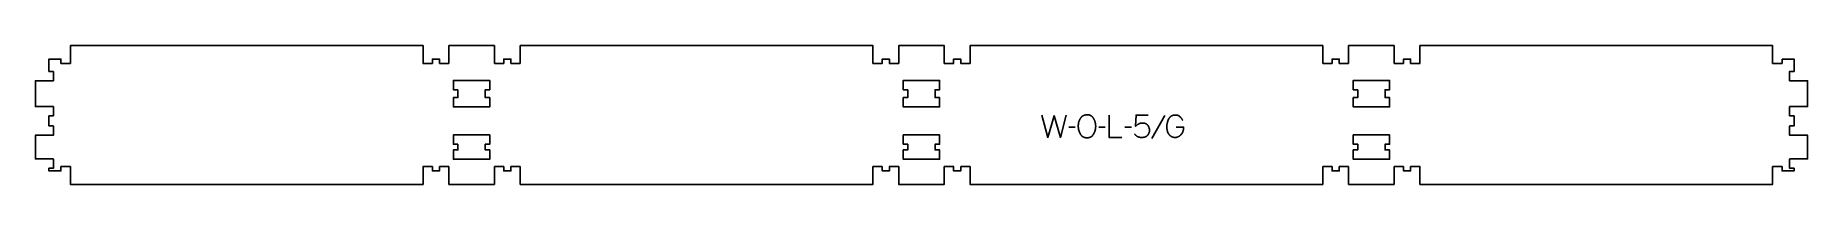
# Model space of a CAD drawing. Extents: x -1182 to 1182, y -93 to 93.
import ezdxf

# ---------------------------------------------------------------- set-up
doc = ezdxf.new("R2010")
doc.units = 0
for name, color, linetype in [('1_ANYTOOL_1MMDEEP_LABELS_S', 2, 'CONTINUOUS'), ('3_ANYTOOL_CUTTHROUGH_INSID', 4, 'CONTINUOUS'), ('4_ANYTOOL_CUTTHROUGH_OUTSI', 5, 'CONTINUOUS')]:
    doc.layers.add(name, color=color, linetype=linetype)

msp = doc.modelspace()

# ---------------------------------------------------------------- linework, layer by layer
at = {"layer": '1_ANYTOOL_1MMDEEP_LABELS_S'}
for p, q in [((205.1, -16.1), (196.3, -16.2)), ((245.1, -16.1), (236.3, -16.2)), ((280, -16.1), (271.2, -16.2)), ((324.6, -0.5), (307.4, -31.2))]:
    msp.add_line(p, q, dxfattribs=at)
for points in [[(160.7, 0), (168.4, -30), (176.9, -0.9), (185.3, -30), (192.8, 0)], [(250.2, 0), (250.2, -30), (267.3, -30)], [(284.3, -25.2), (284.5, -25.5), (284.7, -25.8), (284.9, -26.1), (285.1, -26.4), (285.3, -26.6), (285.6, -26.9), (285.8, -27.1), (286.1, -27.3), (286.3, -27.5), (286.5, -27.8), (286.8, -28), (287.1, -28.1), (287.3, -28.3), (287.6, -28.5), (287.9, -28.7), (288.1, -28.8), (288.4, -29), (288.7, -29.1), (289, -29.2), (289.3, -29.3), (289.6, -29.4), (289.9, -29.5), (290.2, -29.6), (290.5, -29.7), (290.9, -29.8), (291.2, -29.8), (291.5, -29.9), (291.8, -29.9), (292.2, -30), (292.5, -30), (292.9, -30), (293.2, -30), (293.6, -30), (294, -30), (294.4, -30), (294.8, -29.9), (295.2, -29.9), (295.6, -29.9), (296, -29.8), (296.3, -29.7), (296.7, -29.7), (297.1, -29.6), (297.4, -29.5), (297.7, -29.4), (298.1, -29.3), (298.4, -29.2), (298.7, -29.1), (299, -29), (299.2, -28.9), (299.4, -28.8), (299.5, -28.8), (299.7, -28.7), (299.8, -28.6), (300, -28.5), (300.1, -28.4), (300.2, -28.3), (300.4, -28.2), (300.5, -28.1), (300.7, -28), (300.8, -27.9), (300.9, -27.7), (301.1, -27.6), (301.2, -27.5), (301.3, -27.4), (301.5, -27.2), (301.6, -27.1), (301.7, -26.9), (301.8, -26.8), (301.9, -26.6), (302.1, -26.5), (302.2, -26.3), (302.3, -26.2), (302.4, -26), (302.5, -25.8), (302.6, -25.6), (302.7, -25.5), (302.9, -25.1), (303.1, -24.7), (303.2, -24.4), (303.3, -24.2), (303.4, -23.9), (303.5, -23.7), (303.6, -23.5), (303.7, -23.2), (303.8, -23), (303.8, -22.7), (303.9, -22.5), (303.9, -22.3), (304, -22), (304, -21.8), (304, -21.5), (304, -21.3), (304.1, -21.1), (304.1, -20.8), (304.1, -20.6), (304, -20.3), (304, -20), (304, -19.8), (304, -19.5), (304, -19.3), (303.9, -19), (303.9, -18.8), (303.9, -18.5), (303.8, -18.3), (303.8, -18), (303.7, -17.8), (303.7, -17.6), (303.6, -17.3), (303.5, -17.1), (303.5, -16.9), (303.4, -16.7), (303.3, -16.4), (303.2, -16.2), (303.1, -16), (303, -15.8), (302.9, -15.6), (302.8, -15.4), (302.7, -15.2), (302.6, -15), (302.5, -14.8), (302.3, -14.6), (302.2, -14.4), (302.1, -14.2), (301.9, -14), (301.8, -13.8), (301.7, -13.6), (301.5, -13.4), (301.3, -13.3), (301.2, -13.1), (301, -12.9), (300.9, -12.8), (300.7, -12.6), (300.5, -12.5), (300.3, -12.4), (300.1, -12.2), (299.9, -12.1), (299.8, -12), (299.6, -11.9), (299.4, -11.7), (299.1, -11.6), (298.9, -11.5), (298.7, -11.4), (298.5, -11.4), (298.3, -11.3), (298.1, -11.2), (297.8, -11.1), (297.6, -11.1), (297.3, -11), (297.1, -10.9), (296.9, -10.9), (296.6, -10.9), (296.3, -10.8), (296.1, -10.8), (295.8, -10.8), (295.5, -10.7), (295.3, -10.7), (295, -10.7), (294.7, -10.7), (294.4, -10.7), (294, -10.7), (293.7, -10.8), (293.3, -10.8), (293, -10.8), (292.7, -10.9), (292.4, -10.9), (292, -11), (291.7, -11.1), (291.4, -11.2), (291.1, -11.3), (290.8, -11.4), (290.5, -11.5), (290.3, -11.6), (290, -11.7), (289.7, -11.9), (289.2, -12.2), (288.9, -12.3), (288.6, -12.5), (288.3, -12.7), (288.1, -12.8), (287.8, -13), (287.5, -13.2), (287.3, -13.4), (287, -13.6), (286.8, -13.8), (286.5, -14.1), (286.2, -14.3), (286, -14.5), (285.5, -15), (286.2, 0), (302.4, 0)], [(339.8, -16.2), (349.6, -16.2), (349.6, -17.1), (349.6, -17.5), (349.5, -17.9), (349.5, -18.3), (349.4, -18.7), (349.4, -19), (349.3, -19.4), (349.3, -19.8), (349.2, -20.1), (349.1, -20.5), (349, -20.8), (348.9, -21.2), (348.8, -21.5), (348.7, -21.8), (348.6, -22.2), (348.5, -22.5), (348.4, -22.8), (348.2, -23.1), (348.1, -23.4), (347.9, -23.7), (347.8, -24), (347.6, -24.3), (347.5, -24.5), (347.3, -24.8), (347.1, -25.1), (346.9, -25.3), (346.7, -25.6), (346.5, -25.8), (346.3, -26), (346.1, -26.3), (345.9, -26.5), (345.4, -26.9), (345.2, -27.1), (345, -27.3), (344.8, -27.5), (344.5, -27.7), (344.3, -27.9), (344.1, -28), (343.9, -28.2), (343.6, -28.3), (343.4, -28.5), (343.2, -28.6), (342.9, -28.8), (342.7, -28.9), (342.4, -29), (342.2, -29.1), (342, -29.2), (341.7, -29.3), (341.5, -29.4), (341.2, -29.5), (341, -29.6), (340.7, -29.7), (340.5, -29.7), (340.3, -29.8), (340, -29.9), (339.8, -29.9), (339.5, -29.9), (339.2, -30), (339, -30), (338.7, -30), (338.5, -30), (338.2, -30), (338, -30), (337.7, -30), (337.4, -30), (337.2, -30), (336.9, -30), (336.7, -29.9), (336.4, -29.9), (336.2, -29.8), (335.9, -29.8), (335.7, -29.7), (335.4, -29.6), (335.2, -29.6), (335, -29.5), (334.7, -29.4), (334.5, -29.3), (334.2, -29.2), (334, -29.1), (333.8, -29), (333.5, -28.8), (333.3, -28.7), (333.1, -28.5), (332.8, -28.4), (332.6, -28.2), (332.4, -28.1), (332.2, -27.9), (331.9, -27.7), (331.7, -27.6), (331.5, -27.4), (331.3, -27.2), (331.1, -27), (330.8, -26.7), (330.6, -26.5), (330.4, -26.3), (330.2, -26.1), (330, -25.8), (329.8, -25.6), (329.6, -25.3), (329.5, -25.1), (329.3, -24.8), (329.1, -24.5), (329, -24.2), (328.8, -23.9), (328.7, -23.6), (328.5, -23.3), (328.4, -23), (328.3, -22.7), (328.2, -22.3), (328.1, -22), (328, -21.6), (327.9, -21.3), (327.8, -20.9), (327.7, -20.6), (327.6, -20.2), (327.5, -19.8), (327.5, -19.4), (327.4, -19), (327.4, -18.6), (327.3, -18.2), (327.3, -17.3), (327.2, -16.4), (327.2, -15.5), (327.2, -14.8), (327.2, -14.2), (327.3, -13.5), (327.4, -12.8), (327.5, -12.2), (327.6, -11.5), (327.7, -10.8), (327.9, -10.2), (328, -9.5), (328.2, -8.9), (328.5, -8.2), (328.7, -7.6), (329, -7), (329.2, -6.3), (329.5, -5.7), (329.9, -5.1), (330, -4.7), (330.2, -4.4), (330.4, -4.2), (330.6, -3.9), (330.8, -3.6), (330.9, -3.5), (331, -3.3), (331.1, -3.2), (331.2, -3.1), (331.3, -3), (331.4, -2.8), (331.5, -2.7), (331.7, -2.6), (331.8, -2.5), (331.9, -2.4), (332, -2.3), (332.1, -2.2), (332.3, -2.1), (332.4, -2), (332.5, -1.9), (332.7, -1.8), (332.8, -1.7), (332.9, -1.6), (333.1, -1.5), (333.2, -1.4), (333.3, -1.3), (333.5, -1.3), (333.6, -1.2), (333.8, -1.1), (333.9, -1), (334, -1), (334.2, -0.9), (334.3, -0.8), (334.5, -0.8), (334.7, -0.7), (334.8, -0.7), (335, -0.6), (335.3, -0.5), (335.6, -0.4), (336, -0.3), (336.3, -0.2), (336.6, -0.2), (337, -0.1), (337.4, -0.1), (337.7, 0), (338.1, 0), (338.5, 0), (338.9, 0), (339.1, 0), (339.3, 0), (339.6, 0), (339.8, 0), (340, -0.1), (340.2, -0.1), (340.4, -0.1), (340.6, -0.1), (340.8, -0.2), (341, -0.2), (341.2, -0.3), (341.4, -0.3), (341.6, -0.4), (341.8, -0.4), (342, -0.5), (342.2, -0.6), (342.3, -0.6), (342.5, -0.7), (342.7, -0.8), (342.9, -0.9), (343, -1), (343.2, -1.1), (343.4, -1.2), (343.5, -1.3), (343.7, -1.4), (343.8, -1.5), (344, -1.6), (344.2, -1.7), (344.3, -1.9), (344.4, -2), (344.6, -2.1), (344.7, -2.3), (345.3, -2.8), (345.6, -3.1), (345.8, -3.4), (346.1, -3.7), (346.3, -4.1), (346.6, -4.4), (346.8, -4.7), (347, -5), (347.2, -5.3), (347.4, -5.7), (347.7, -6), (347.9, -6.4), (348, -6.7), (348.2, -7.1), (348.4, -7.4)]]:
    msp.add_lwpolyline(points, dxfattribs=at)
msp.add_lwpolyline([(221.1, 0.3), (221.5, 0.3), (221.9, 0.3), (222.2, 0.3), (222.4, 0.3), (222.6, 0.2), (222.7, 0.2), (222.9, 0.2), (223.1, 0.2), (223.3, 0.1), (223.4, 0.1), (223.6, 0.1), (223.7, 0), (223.9, 0), (224.1, -0.1), (224.2, -0.1), (224.4, -0.2), (224.5, -0.2), (224.7, -0.3), (224.8, -0.4), (225, -0.4), (225.1, -0.5), (225.3, -0.6), (225.4, -0.6), (225.6, -0.7), (225.7, -0.8), (225.8, -0.9), (226, -1), (226.1, -1.1), (226.5, -1.3), (226.7, -1.5), (227, -1.7), (227.2, -1.9), (227.5, -2.1), (227.7, -2.4), (227.9, -2.6), (228.1, -2.8), (228.3, -3.1), (228.6, -3.3), (228.8, -3.5), (228.9, -3.8), (229.1, -4.1), (229.3, -4.3), (229.5, -4.6), (229.8, -5.2), (230, -5.5), (230.1, -5.8), (230.3, -6.1), (230.4, -6.4), (230.6, -6.7), (230.7, -7), (230.8, -7.3), (231, -7.6), (231.1, -7.9), (231.2, -8.2), (231.3, -8.6), (231.4, -8.9), (231.5, -9.2), (231.6, -9.6), (231.8, -10.6), (231.9, -11.3), (232, -11.9), (232.1, -12.6), (232.2, -13.2), (232.2, -13.9), (232.3, -14.5), (232.3, -15.2), (232.3, -15.8), (232.2, -16.4), (232.2, -17.1), (232.1, -17.7), (232, -18.4), (231.9, -19), (231.7, -19.6), (231.6, -20.3), (231.4, -20.9), (231.2, -21.5), (231, -22.2), (230.7, -22.8), (230.4, -23.5), (230.1, -24.1), (229.8, -24.7), (229.5, -25.4), (229.3, -25.7), (229.1, -26), (228.9, -26.3), (228.7, -26.6), (228.6, -26.8), (228.3, -27.1), (228.1, -27.4), (227.9, -27.6), (227.8, -27.7), (227.7, -27.8), (227.6, -28), (227.5, -28.1), (227.3, -28.2), (227.2, -28.3), (227.1, -28.4), (227, -28.5), (226.9, -28.6), (226.7, -28.7), (226.6, -28.8), (226.5, -28.9), (226.3, -28.9), (226.2, -29), (226.1, -29.1), (225.9, -29.2), (225.8, -29.3), (225.7, -29.4), (225.5, -29.4), (225.4, -29.5), (225.2, -29.6), (225.1, -29.6), (224.9, -29.7), (224.8, -29.8), (224.7, -29.8), (224.5, -29.9), (224.3, -29.9), (224.2, -30), (223.9, -30.1), (223.6, -30.2), (223.2, -30.2), (222.9, -30.3), (222.6, -30.3), (222.2, -30.4), (221.9, -30.4), (221.5, -30.5), (221.2, -30.5), (220.8, -30.5), (220.4, -30.5), (220, -30.5), (219.7, -30.4), (219.3, -30.4), (218.9, -30.3), (218.6, -30.3), (218.2, -30.2), (217.9, -30.1), (217.6, -30.1), (217.3, -30), (217.1, -29.9), (216.9, -29.9), (216.8, -29.8), (216.6, -29.7), (216.5, -29.7), (216.3, -29.6), (216.2, -29.5), (216, -29.5), (215.9, -29.4), (215.7, -29.3), (215.6, -29.3), (215.5, -29.2), (215.3, -29.1), (215.2, -29), (215, -28.9), (214.9, -28.8), (214.8, -28.7), (214.7, -28.6), (214.5, -28.5), (214.4, -28.4), (214.3, -28.3), (214.1, -28.2), (214, -28.1), (213.9, -28), (213.8, -27.9), (213.7, -27.8), (213.5, -27.7), (213.4, -27.6), (213.3, -27.4), (213.2, -27.3), (213, -27), (212.8, -26.8), (212.6, -26.5), (212.4, -26.2), (212.2, -25.9), (212, -25.6), (211.8, -25.3), (211.5, -24.6), (211.2, -24), (210.9, -23.3), (210.6, -22.7), (210.4, -22), (210.2, -21.4), (210, -20.7), (209.8, -20.1), (209.6, -19.4), (209.5, -18.8), (209.4, -18.1), (209.3, -17.5), (209.2, -16.8), (209.1, -16.2), (209.1, -15.5), (209.1, -14.9), (209.1, -14.2), (209.1, -13.5), (209.2, -12.8), (209.3, -12.1), (209.4, -11.5), (209.5, -10.8), (209.6, -10.1), (209.8, -9.5), (210, -8.8), (210.2, -8.2), (210.4, -7.6), (210.7, -6.9), (211, -6.3), (211.3, -5.7), (211.6, -5.1), (212, -4.5), (212.1, -4.2), (212.3, -3.9), (212.5, -3.6), (212.7, -3.4), (212.9, -3.1), (213.2, -2.9), (213.4, -2.6), (213.6, -2.4), (213.7, -2.3), (213.9, -2.2), (214, -2.1), (214.1, -1.9), (214.2, -1.8), (214.4, -1.7), (214.5, -1.6), (214.6, -1.5), (214.7, -1.5), (214.9, -1.4), (215, -1.3), (215.1, -1.2), (215.3, -1.1), (215.4, -1), (215.6, -0.9), (215.7, -0.9), (215.9, -0.8), (216, -0.7), (216.3, -0.6), (216.6, -0.5), (216.9, -0.3), (217.2, -0.2), (217.5, -0.1), (217.9, 0), (218.2, 0), (218.6, 0.1), (218.9, 0.2), (219.3, 0.2), (219.6, 0.3), (220, 0.3), (220.4, 0.3), (220.7, 0.3)], close=True, dxfattribs=at)
at = {"layer": '3_ANYTOOL_CUTTHROUGH_INSID'}
for points in [[(-618.3, 33.8), (-618.3, 23.3), (-624.3, 23.3), (-624.3, 10.8), (-575.8, 10.8), (-575.8, 23.3), (-581.8, 23.3), (-581.8, 33.8), (-575.8, 33.8), (-575.8, 46.3), (-624.3, 46.3), (-624.3, 33.8)], [(-18.3, 33.8), (-18.3, 23.3), (-24.3, 23.3), (-24.3, 10.8), (24.2, 10.8), (24.2, 23.3), (18.2, 23.3), (18.2, 33.8), (24.2, 33.8), (24.2, 46.3), (-24.3, 46.3), (-24.3, 33.8)], [(581.8, 33.8), (581.8, 23.3), (575.8, 23.3), (575.8, 10.8), (624.3, 10.8), (624.3, 23.3), (618.3, 23.3), (618.3, 33.8), (624.3, 33.8), (624.3, 46.3), (575.8, 46.3), (575.8, 33.8)], [(-618.3, -39.1), (-618.3, -46.7), (-624.3, -46.7), (-624.3, -59.2), (-575.8, -59.2), (-575.8, -46.7), (-581.8, -46.7), (-581.8, -39.1), (-575.8, -39.1), (-575.8, -26.6), (-624.3, -26.6), (-624.3, -39.1)], [(-18.3, -39.1), (-18.3, -46.7), (-24.3, -46.7), (-24.3, -59.2), (24.2, -59.2), (24.2, -46.7), (18.2, -46.7), (18.2, -39.1), (24.2, -39.1), (24.2, -26.6), (-24.3, -26.6), (-24.3, -39.1)], [(581.8, -39.1), (581.8, -46.7), (575.8, -46.7), (575.8, -59.2), (624.3, -59.2), (624.3, -46.7), (618.3, -46.7), (618.3, -39.1), (624.3, -39.1), (624.3, -26.6), (575.8, -26.6), (575.8, -39.1)]]:
    msp.add_lwpolyline(points, close=True, dxfattribs=at)
at = {"layer": '4_ANYTOOL_CUTTHROUGH_OUTSI'}
msp.add_lwpolyline([(1147.7, 74.8), (1163.8, 74.8), (1163.8, 58.3), (1158, 58.3, 0.414214), (1157.8, 58), (1157.8, 46, 0.414214), (1158, 45.8), (1181.8, 45.8), (1181.8, 11.3), (1158, 11.3, 0.414214), (1157.8, 11), (1157.8, -1, 0.414214), (1158, -1.2), (1163.8, -1.2), (1163.8, -14.6), (1158, -14.6, 0.414214), (1157.8, -14.9), (1157.8, -26.9, 0.414214), (1158, -27.1), (1181.8, -27.1), (1181.8, -58.7), (1158, -58.7, 0.414214), (1157.8, -59), (1157.8, -71, 0.414214), (1158, -71.2), (1163.8, -71.2), (1163.8, -74.7), (1147.7, -74.7), (1147.7, -69, 0.414214), (1147.4, -68.7), (1135.4, -68.7, 0.414214), (1135.2, -69), (1135.2, -92.7), (664.8, -92.7), (664.8, -69, 0.414214), (664.6, -68.7), (652.6, -68.7, 0.414214), (652.3, -69), (652.3, -74.7), (642.9, -74.7), (642.9, -69, 0.414214), (642.7, -68.7), (630.7, -68.7, 0.414214), (630.4, -69), (630.4, -92.7), (569.6, -92.7), (569.6, -69, 0.414214), (569.3, -68.7), (557.3, -68.7, 0.414214), (557.1, -69), (557.1, -74.7), (547.7, -74.7), (547.7, -69, 0.414214), (547.4, -68.7), (535.4, -68.7, 0.414214), (535.2, -69), (535.2, -92.7), (64.8, -92.7), (64.8, -69, 0.414214), (64.6, -68.7), (52.6, -68.7, 0.414214), (52.3, -69), (52.3, -74.7), (42.9, -74.7), (42.9, -69, 0.414214), (42.7, -68.7), (30.7, -68.7, 0.414214), (30.4, -69), (30.4, -92.7), (-30.4, -92.7), (-30.4, -69, 0.414214), (-30.7, -68.7), (-42.7, -68.7, 0.414214), (-42.9, -69), (-42.9, -74.7), (-52.3, -74.7), (-52.3, -69, 0.414214), (-52.6, -68.7), (-64.6, -68.7, 0.414214), (-64.8, -69), (-64.8, -92.7), (-535.2, -92.7), (-535.2, -69, 0.414214), (-535.4, -68.7), (-547.4, -68.7, 0.414214), (-547.7, -69), (-547.7, -74.7), (-557.1, -74.7), (-557.1, -69, 0.414214), (-557.3, -68.7), (-569.3, -68.7, 0.414214), (-569.6, -69), (-569.6, -92.7), (-630.4, -92.7), (-630.4, -69, 0.414214), (-630.7, -68.7), (-642.7, -68.7, 0.414214), (-642.9, -69), (-642.9, -74.7), (-652.3, -74.7), (-652.3, -69, 0.414214), (-652.6, -68.7), (-664.6, -68.7, 0.414214), (-664.8, -69), (-664.8, -92.7), (-1135.2, -92.7), (-1135.2, -69, 0.414214), (-1135.4, -68.7), (-1147.4, -68.7, 0.414214), (-1147.7, -69), (-1147.7, -74.7), (-1163.8, -74.7), (-1163.8, -71.2), (-1158, -71.2, 0.414214), (-1157.8, -71), (-1157.8, -59, 0.414214), (-1158, -58.7), (-1181.8, -58.7), (-1181.8, -27.1), (-1158, -27.1, 0.414214), (-1157.8, -26.9), (-1157.8, -14.9, 0.414214), (-1158, -14.6), (-1163.8, -14.6), (-1163.8, -1.2), (-1158, -1.2, 0.414214), (-1157.8, -1), (-1157.8, 11, 0.414214), (-1158, 11.3), (-1181.8, 11.3), (-1181.8, 45.8), (-1158, 45.8, 0.414214), (-1157.8, 46), (-1157.8, 58, 0.414214), (-1158, 58.3), (-1163.8, 58.3), (-1163.8, 74.8), (-1147.7, 74.8), (-1147.7, 69, 0.414214), (-1147.4, 68.8), (-1135.4, 68.8, 0.414214), (-1135.2, 69), (-1135.2, 92.8), (-664.8, 92.8), (-664.8, 69, 0.414214), (-664.6, 68.8), (-652.6, 68.8, 0.414214), (-652.3, 69), (-652.3, 74.8), (-642.9, 74.8), (-642.9, 69, 0.414214), (-642.7, 68.8), (-630.7, 68.8, 0.414214), (-630.4, 69), (-630.4, 92.8), (-569.6, 92.8), (-569.6, 69, 0.414214), (-569.3, 68.8), (-557.3, 68.8, 0.414214), (-557.1, 69), (-557.1, 74.8), (-547.7, 74.8), (-547.7, 69, 0.414214), (-547.4, 68.8), (-535.4, 68.8, 0.414214), (-535.2, 69), (-535.2, 92.8), (-64.8, 92.8), (-64.8, 69, 0.414214), (-64.6, 68.8), (-52.6, 68.8, 0.414214), (-52.3, 69), (-52.3, 74.8), (-42.9, 74.8), (-42.9, 69, 0.414214), (-42.7, 68.8), (-30.7, 68.8, 0.414214), (-30.4, 69), (-30.4, 92.8), (30.4, 92.8), (30.4, 69, 0.414214), (30.7, 68.8), (42.7, 68.8, 0.414214), (42.9, 69), (42.9, 74.8), (52.3, 74.8), (52.3, 69, 0.414214), (52.6, 68.8), (64.6, 68.8, 0.414214), (64.8, 69), (64.8, 92.8), (535.2, 92.8), (535.2, 69, 0.414214), (535.4, 68.8), (547.4, 68.8, 0.414214), (547.7, 69), (547.7, 74.8), (557.1, 74.8), (557.1, 69, 0.414214), (557.3, 68.8), (569.3, 68.8, 0.414214), (569.6, 69), (569.6, 92.8), (630.4, 92.8), (630.4, 69, 0.414214), (630.7, 68.8), (642.7, 68.8, 0.414214), (642.9, 69), (642.9, 74.8), (652.3, 74.8), (652.3, 69, 0.414214), (652.6, 68.8), (664.6, 68.8, 0.414214), (664.8, 69), (664.8, 92.8), (1135.2, 92.8), (1135.2, 69, 0.414214), (1135.4, 68.8), (1147.4, 68.8, 0.414214), (1147.7, 69)], format="xyb", close=True, dxfattribs=at)

doc.saveas('drawing.dxf')
